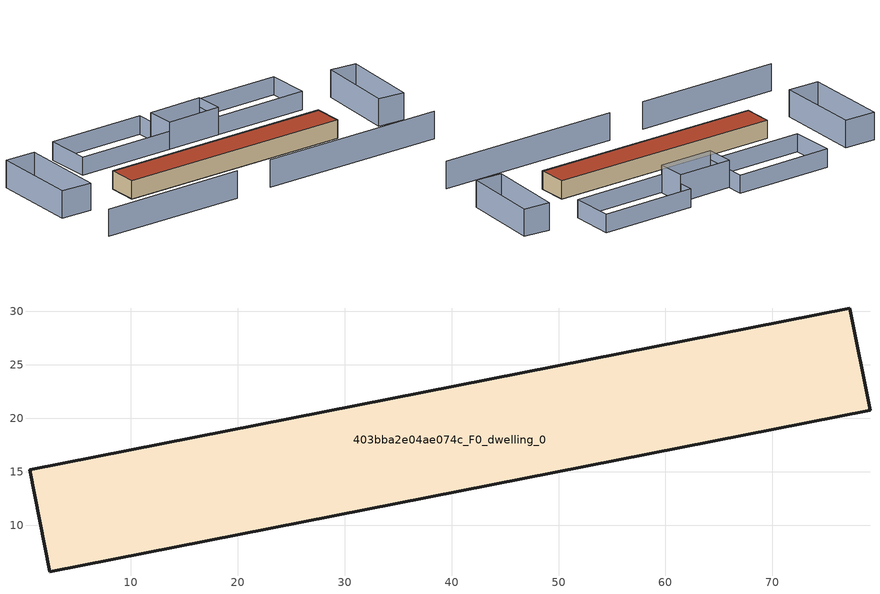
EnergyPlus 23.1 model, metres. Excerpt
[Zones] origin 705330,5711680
403bba2e04ae074c_F0_dwelling_0
 floor ground (EU_floor_Construction): 79.13,20.76 77.24,30.31 0.52,15.19 2.41,5.63 z0
 wall outside (EU_wall_Construction): 77.24,30.31 79.13,20.76 2.41,5.63 0.52,15.19 77.24,30.31 z0:6
 roof outside (EU_roof_Construction): 77.24,30.31 79.13,20.76 2.41,5.63 0.52,15.19 z6
shading: 44.13,-4.49 105.14,7.57 / -16.65,-17.33 31.41,-7.76 / -17.55,32.13 -12.68,3.18 / -12.68,3.18 -23.1,1.42 / -23.1,1.42 -27.97,30.38 / -27.97,30.38 -17.55,32.13 / 29.57,35.24 27.7,44.37 / 27.7,44.37 45.79,48.09 / 45.79,48.09 47.67,38.97 / 47.67,38.97 29.57,35.24 / 100.04,51.33 103.27,24.77 / 103.27,24.77 94.47,23.7 / 94.47,23.7 91.23,50.26 / 91.23,50.26 100.04,51.33 z0:9; 29.57,35.24 -2.93,28.6 / -2.93,28.6 -5.93,43.26 / -5.93,43.26 26.58,49.9 / 26.58,49.9 29.57,35.24 / 79.26,45.41 47.64,38.98 / 47.64,38.98 44.77,53.08 / 44.77,53.08 76.39,59.52 / 76.39,59.52 79.26,45.41 z0:6
[Building]
EU S2 Campaign: North Axis=0; Terrain=City; Solar Distribution=FullExterior
[Site:Location]
London: Latitude=51.5; Longitude=-0.5; Time Zone=0; Elevation=25
[SizingPeriod:WeatherFileDays]
AnnualSizingPeriod: Begin Month=1; Begin Day of Month=1; End Month=12; End Day of Month=31; Day of Week for Start Day=Monday; Use Weather File Daylight Saving Period=No; Use Weather File Rain and Snow Indicators=No
[MATERIAL]
EU_InternalMass_Material: Roughness=MediumRough; Thickness=0.1; Conductivity=1; Density=1800; Specific Heat=900; Thermal Absorptance=0.9; Solar Absorptance=0.7; Visible Absorptance=0.7
[MATERIAL:NOMASS] Roughness=MediumRough; Thermal Absorptance=0.9; Solar Absorptance=0.7; Visible Absorptance=0.7
Name | Thermal Resistance
EU_wall_NoMass | 0.724719
EU_roof_NoMass | 2.98947
EU_floor_NoMass | 2.39157
[CONSTRUCTION]
EU_wall_Construction: EU_wall_NoMass
EU_roof_Construction: EU_roof_NoMass
EU_floor_Construction: EU_floor_NoMass
EU_InternalMass_Construction: EU_InternalMass_Material
[ZONE]
403bba2e04ae074c_F0_dwelling_0: Type=1; Multiplier=1; Ceiling Height=autocalculate; Volume=4570.04; Floor Area=autocalculate; Part of Total Floor Area=Yes
[INTERNALMASS]
403bba2e04ae074c_F0_dwelling_0_EU_InternalMass: Construction=EU_InternalMass_Construction; Zone or ZoneList=403bba2e04ae074c_F0_dwelling_0; Surface Area=761.669
[OTHEREQUIPMENT]
EU_Step8_InternalGain_403bba2e04ae074c_F0_dwelling_0_f000: Fuel Type=Electricity; Zone or ZoneList or Space or SpaceList=403bba2e04ae074c_F0_dwelling_0; Schedule=EU_Step8_GainSchedule_403bba2e04ae074c_F0_dwelling_0_f000; Design Level Calculation Method=Watts/Area; Power per Zone Floor Area=1; Fraction Latent=0; Fraction Radiant=0; Fraction Lost=0; Carbon Dioxide Generation Rate=0; EndUse Subcategory=EU_Step8_InternalGains
[ZONEVENTILATION:DESIGNFLOWRATE]
EU_ConstantAir_403bba2e04ae074c_F0_dwelling_0: Zone or ZoneList or Space or SpaceList=403bba2e04ae074c_F0_dwelling_0; Schedule=EU_AlwaysOn; Design Flow Rate Calculation Method=AirChanges/Hour; Air Changes per Hour=0.418135; Ventilation Type=Natural; Fan Pressure Rise=0; Fan Total Efficiency=1; Constant Term Coefficient=1; Temperature Term Coefficient=0; Velocity Term Coefficient=0; Velocity Squared Term Coefficient=0; Minimum Indoor Temperature=-100; Maximum Indoor Temperature=100; Delta Temperature=-100; Minimum Outdoor Temperature=-100; Maximum Outdoor Temperature=100; Maximum Wind Speed=40
[HVACTEMPLATE:THERMOSTAT]
EU_HeatOnly_403bba2e04ae074c_F0_dwelling_0: Constant Heating Setpoint=20; Constant Cooling Setpoint=50
[HVACTEMPLATE:ZONE:IDEALLOADSAIRSYSTEM]
403bba2e04ae074c_F0_dwelling_0: Template Thermostat=EU_HeatOnly_403bba2e04ae074c_F0_dwelling_0; System Availability Schedule=EU_AlwaysOn; Maximum Heating Supply Air Temperature=50; Minimum Cooling Supply Air Temperature=13; Maximum Heating Supply Air Humidity Ratio=0.0156; Minimum Cooling Supply Air Humidity Ratio=0.0077; Heating Limit=NoLimit; Cooling Limit=NoLimit; Heating Availability Schedule=EU_AlwaysOn; Cooling Availability Schedule=EU_CoolingOff; Dehumidification Control Type=ConstantSensibleHeatRatio; Cooling Sensible Heat Ratio=0.7; Dehumidification Setpoint=60; Humidification Control Type=None; Humidification Setpoint=30; Outdoor Air Method=None; Outdoor Air Flow Rate per Person=0.00944; Outdoor Air Flow Rate per Zone Floor Area=0; Outdoor Air Flow Rate per Zone=0; Demand Controlled Ventilation Type=None; Outdoor Air Economizer Type=NoEconomizer; Heat Recovery Type=None; Sensible Heat Recovery Effectiveness=0.7; Latent Heat Recovery Effectiveness=0.65
[SIZING:ZONE]
403bba2e04ae074c_F0_dwelling_0: Zone Cooling Design Supply Air Temperature Input Method=SupplyAirTemperature; Zone Cooling Design Supply Air Temperature=13; Zone Heating Design Supply Air Temperature Input Method=SupplyAirTemperature; Zone Heating Design Supply Air Temperature=50; Zone Cooling Design Supply Air Humidity Ratio=0.008; Zone Heating Design Supply Air Humidity Ratio=0.008; Cooling Design Air Flow Method=DesignDay; Cooling Design Air Flow Rate=0; Cooling Minimum Air Flow per Zone Floor Area=0.000762; Cooling Minimum Air Flow=0; Cooling Minimum Air Flow Fraction=0.2; Heating Design Air Flow Method=DesignDay; Heating Design Air Flow Rate=0; Heating Maximum Air Flow per Zone Floor Area=0.002032; Heating Maximum Air Flow=0.141576; Heating Maximum Air Flow Fraction=0.3; Account for Dedicated Outdoor Air System=No; Dedicated Outdoor Air System Control Strategy=NeutralSupplyAir; Dedicated Outdoor Air Low Setpoint Temperature for Design=autosize; Dedicated Outdoor Air High Setpoint Temperature for Design=autosize; Zone Load Sizing Method=Sensible Load Only No Latent Load; Zone Latent Cooling Design Supply Air Humidity Ratio Input Method=HumidityRatioDifference; Zone Cooling Design Supply Air Humidity Ratio Difference=0.005; Zone Latent Heating Design Supply Air Humidity Ratio Input Method=HumidityRatioDifference; Zone Humidification Design Supply Air Humidity Ratio Difference=0.005
[SCHEDULE:CONSTANT]
Name | Hourly Value
EU_AlwaysOn | 1
EU_CoolingOff | 0
[SCHEDULE:FILE]
EU_Step8_GainSchedule_403bba2e04ae074c_F0_dwelling_0_f000: File=../../schedules/403bba2e04ae074c/403bba2e04ae074c_F0_dwelling_0_f000_gain.csv; Column Number=1; Rows to Skip at Top=0; Number of Hours of Data=8760; Column Separator=Comma; Interpolate to Timestep=No; Minutes per Item=60; Adjust Schedule for Daylight Savings=Yes
